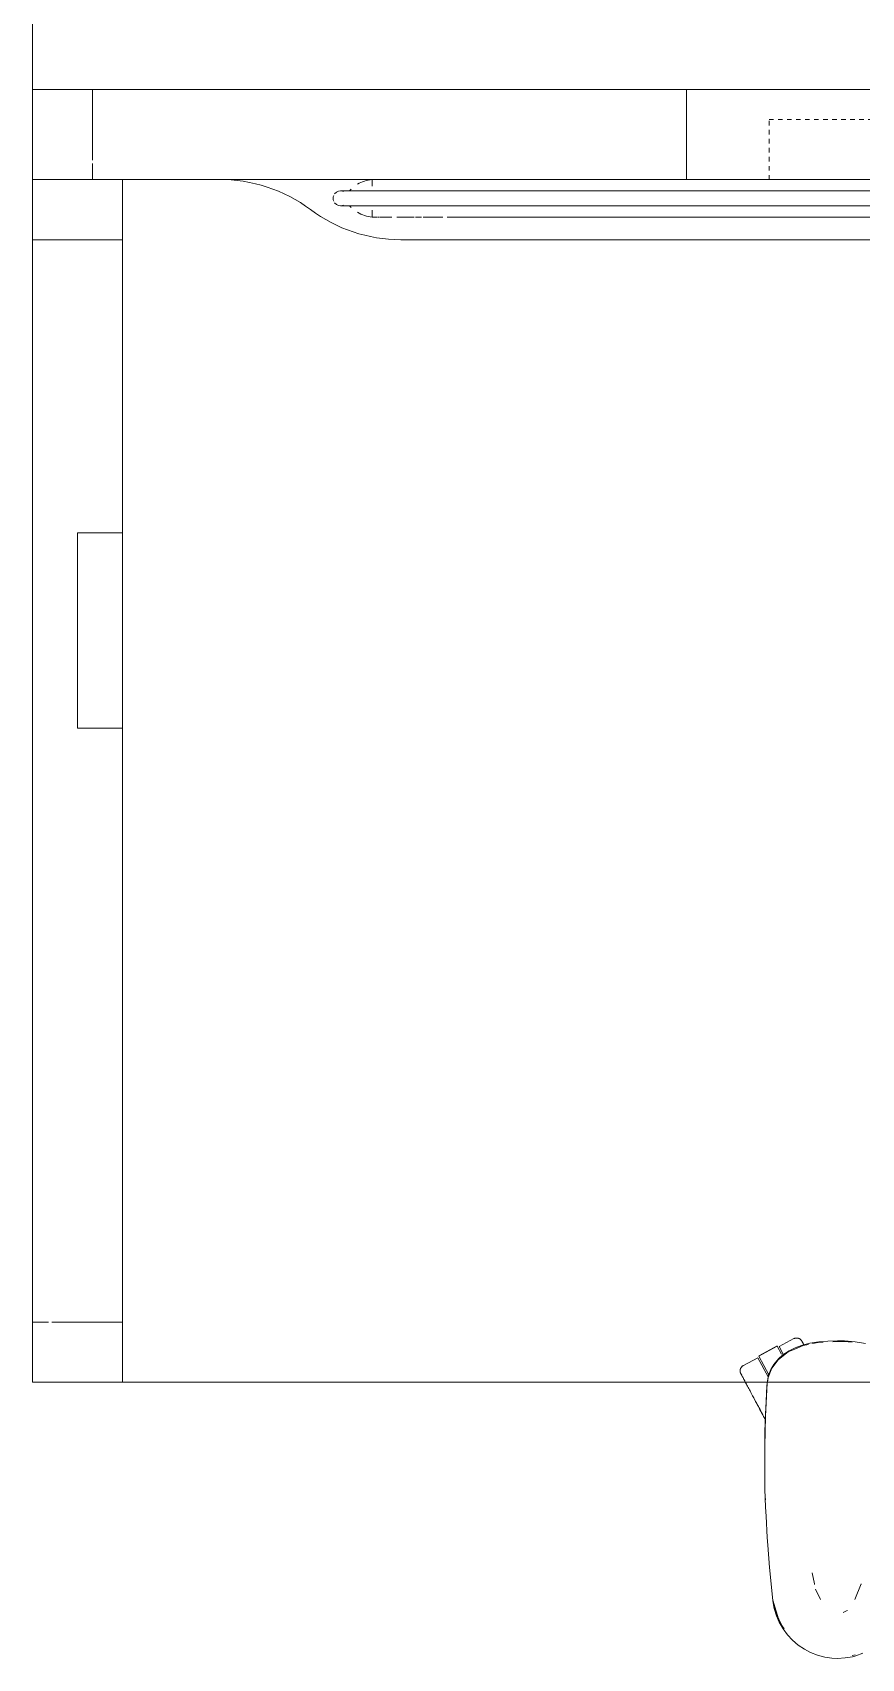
# Model space of a CAD drawing. Header units: millimetres. Extents: x 155920 to 295199, y -4084 to 97293.
# Drawn here: x 158652 to 159204, y 30046 to 31127 of the extents above; entities that cross this region are included whole.
import ezdxf

# ---------------------------------------------------------------- set-up
doc = ezdxf.new("R2010")
doc.units = ezdxf.units.MM
doc.header["$MEASUREMENT"] = 0
doc.linetypes.add('Dash', pattern=[6, 3, -3])
for name, color, linetype, lineweight in [('G-IMPT', 8, 'CONTINUOUS', 9), ('I-FURN', 8, 'CONTINUOUS', 9), ('I-FURN-HDLN', 8, 'Dash', 9)]:
    doc.layers.add(name, color=color, linetype=linetype, lineweight=lineweight)

msp = doc.modelspace()

# ---------------------------------------------------------------- linework, layer by layer
at = {"layer": 'G-IMPT'}
for p, q in [((159155.1, 30249.5), (159159.5, 30251.4)), ((159155.6, 30250.2), (159159.6, 30252.1)), ((159165.1, 30253.7), (159159.5, 30251.4)), ((159164, 30253.7), (159159.6, 30252.1)), ((159164, 30253.7), (159169.4, 30255.2)), ((159165.1, 30253.7), (159168.5, 30254.4)), ((159175.4, 30256.2), (159169.4, 30255.2)), ((159171.3, 30255), (159175, 30255.7)), ((159175, 30255.7), (159178.2, 30255.9)), ((159175.4, 30256.2), (159181.5, 30256.7)), ((159187.9, 30256.9), (159181.5, 30256.7)), ((159184.8, 30256.3), (159187.9, 30256.5)), ((159192.4, 30256.8), (159187.9, 30256.9)), ((159195, 30256.3), (159187.9, 30256.5)), ((159192.4, 30256.8), (159199.7, 30256.2)), ((159195, 30256.3), (159197.7, 30255.9)), ((159206.5, 30255.1), (159199.7, 30256.2)), ((159143.4, 30237.7), (159145.4, 30241.1)), ((159144.1, 30238.7), (159148.3, 30244.3)), ((159145.4, 30241.1), (159148.5, 30244.8)), ((159148.3, 30244.3), (159155.1, 30249.5)), ((159151.5, 30247.5), (159148.5, 30244.8)), ((159155.6, 30250.2), (159151.5, 30247.5)), ((159141, 30228.6), (159141.2, 30230.3)), ((159141.7, 30232.7), (159141.2, 30230.3)), ((159141.7, 30232.5), (159141.2, 30229.3)), ((159141.7, 30232.5), (159144.1, 30238.7)), ((159141.7, 30232.7), (159142, 30234)), ((159143.4, 30237.7), (159142, 30234)), ((159139.9, 30208.1), (159141, 30228.6)), ((159139.9, 30206.8), (159141, 30228.6)), ((159139.9, 30206.8), (159140.9, 30227)), ((159141, 30228.6), (159140.9, 30227)), ((159139.4, 30186.7), (159139.9, 30208.1)), ((159139.6, 30196.5), (159139.9, 30208.1)), ((159139.9, 30208.1), (159139.9, 30206.8)), ((159139.4, 30186.7), (159139.9, 30206.8)), ((159139.4, 30186.7), (159139.6, 30196.5)), ((159139.6, 30196.5), (159139.4, 30177.3)), ((159139.5, 30166.5), (159139.6, 30196.5)), ((159139.5, 30166.5), (159139.4, 30186.7)), ((159139.5, 30188.7), (159139.5, 30190.6)), ((159139.5, 30186.7), (159139.5, 30188.2)), ((159139.5, 30166.5), (159139.4, 30177.3)), ((159139.5, 30166.5), (159139.6, 30158.1)), ((159140, 30146.3), (159139.6, 30158.1)), ((159139.8, 30153.1), (159139.8, 30154.6)), ((159139.9, 30151.2), (159139.8, 30153.1)), ((159140, 30146.3), (159140.3, 30140.3)), ((159141.1, 30126.1), (159140.3, 30140.3)), ((159141.4, 30121), (159141.1, 30126.1)), ((159141.4, 30121), (159142.7, 30106)), ((159142.1, 30112.9), (159142.2, 30111.2)), ((159142.7, 30106), (159143, 30101.9)), ((159143, 30101.9), (159144.9, 30083.9)), ((159170.9, 30102.6), (159172.5, 30095.2)), ((159172.6, 30094.8), (159172.5, 30095.2)), ((159176.5, 30084.8), (159173.2, 30091.6)), ((159203.6, 30095.2), (159199.4, 30084.7)), ((159203.6, 30095.2), (159203.5, 30094.8)), ((159144.9, 30084.4), (159148.7, 30072)), ((159144.9, 30084.4), (159145.8, 30081.1)), ((159144.9, 30083.9), (159145.8, 30078.9)), ((159147, 30075.5), (159145, 30083.9)), ((159148.7, 30072), (159145.8, 30081.1)), ((159147.3, 30074), (159145.8, 30078.9)), ((159193.9, 30077.2), (159194.4, 30077.5)), ((159147, 30075.5), (159150.7, 30067.4)), ((159149.1, 30069.8), (159147.3, 30074)), ((159149.1, 30069.8), (159151.6, 30065.3)), ((159152.3, 30065.3), (159150.7, 30067.4)), ((159191.7, 30076.2), (159193.9, 30077.2)), ((159154.6, 30061.3), (159151.6, 30065.3)), ((159154.6, 30061.3), (159157.8, 30057.8)), ((159161.6, 30054.5), (159157.8, 30057.8)), ((159165.8, 30051.7), (159161.6, 30054.5)), ((159165.8, 30051.7), (159169.9, 30049.5)), ((159169.9, 30049.5), (159174.6, 30047.7)), ((159179.5, 30046.4), (159174.6, 30047.7)), ((159179.5, 30046.4), (159184, 30045.7)), ((159187.9, 30045.6), (159184, 30045.7)), ((159187.9, 30045.6), (159192.9, 30045.9)), ((159192.9, 30045.9), (159197.9, 30046.7)), ((159199.6, 30048.1), (159197.7, 30047.5)), ((159197.9, 30046.7), (159200, 30047.3)), ((159204.8, 30049), (159200, 30047.3))]:
    msp.add_line(p, q, dxfattribs=at)
at = {"layer": 'I-FURN'}
for p, q in [((158652.3, 32629.3), (158652.3, 31029.3)), ((158652.3, 31029.3), (158652.3, 32629.3)), ((158652.3, 31089.3), (159087.3, 31089.3)), ((158692.3, 31089.3), (158652.3, 31089.3)), ((158652.3, 31089.3), (158652.3, 31029.3)), ((158652.3, 31029.3), (158652.3, 31089.3)), ((160212.3, 31089.3), (158692.3, 31089.3)), ((158692.3, 31042.2), (158692.3, 31089.3)), ((158692.3, 31042.2), (158692.3, 31089.3)), ((159087.3, 31089.3), (159217.3, 31089.3)), ((159087.3, 31029.3), (159087.3, 31089.3)), ((159087.3, 31029.3), (159087.3, 31089.3)), ((158692.3, 31029.3), (158692.3, 31039.9)), ((158692.3, 31029.3), (158692.3, 31039.9)), ((158652.3, 31029.3), (158878.2, 31029.3)), ((158776.2, 31029.3), (158652.3, 31029.3)), ((158652.3, 31029.3), (158692.3, 31029.3)), ((158776.2, 31029.3), (158652.3, 31029.3)), ((158652.3, 30229.3), (158652.3, 31029.3)), ((158652.3, 31029.3), (158652.3, 30989.3)), ((158652.3, 31029.3), (158712.3, 31029.3)), ((158652.3, 31029.3), (158712.3, 31029.3)), ((158652.3, 31029.3), (158652.3, 30229.3)), ((158776.2, 31029.3), (158652.3, 31029.3)), ((158652.3, 31029.3), (158776.2, 31029.3)), ((158652.3, 30229.3), (158652.3, 31029.3)), ((158692.3, 31029.3), (158712.3, 31029.3)), ((158712.3, 31029.3), (158776.2, 31029.3)), ((158712.3, 30989.3), (158712.3, 31029.3)), ((158712.3, 31029.3), (158712.3, 30794.3)), ((158878.2, 31029.3), (158776.2, 31029.3)), ((158776.2, 31029.3), (158878.2, 31029.3)), ((158878.2, 31029.3), (158776.2, 31029.3)), ((158882, 31029.3), (158878.2, 31029.3)), ((158878.2, 31029.3), (158882, 31029.3)), ((158882, 31029.3), (158878.2, 31029.3)), ((158878.2, 31029.3), (158878.2, 31024.8)), ((158878.2, 31029.3), (158881.7, 31029.3)), ((158882, 31029.4), (158882.9, 31029.4)), ((159452.3, 31029.3), (158882, 31029.3)), ((158882, 31029.3), (160008.8, 31029.3)), ((159087.3, 31029.3), (158882, 31029.3)), ((158883.3, 31029.3), (158891.3, 31029.3)), ((158894.8, 31029.3), (158906.3, 31029.3)), ((158907.1, 31029.4), (158911.2, 31029.4)), ((158912.1, 31029.3), (158925.3, 31029.3)), ((158928.2, 31029.4), (159966.4, 31029.4)), ((159217.3, 31029.3), (159087.3, 31029.3)), ((158857.4, 31021.8), (158857.3, 31021.8)), ((158857.3, 31021.8), (158857.3, 31021.8)), ((158857.6, 31021.8), (158857.4, 31021.8)), ((158857.9, 31021.8), (158857.6, 31021.8)), ((158858.4, 31021.8), (158857.9, 31021.8)), ((158858.9, 31021.8), (158858.4, 31021.8)), ((158859.6, 31021.8), (158858.9, 31021.8)), ((158860.3, 31021.8), (158859.6, 31021.8)), ((158861.2, 31021.8), (158860.3, 31021.8)), ((158862.2, 31021.8), (158861.2, 31021.8)), ((158863.2, 31021.8), (158862.2, 31021.8)), ((158864.4, 31021.8), (158863.2, 31021.8)), ((158865.7, 31021.8), (158864.4, 31021.8)), ((158867.1, 31021.8), (158865.7, 31021.8)), ((158868.6, 31021.8), (158867.1, 31021.8)), ((158870.2, 31021.8), (158868.6, 31021.8)), ((158871.8, 31021.8), (158870.2, 31021.8)), ((158873.6, 31021.8), (158871.8, 31021.8)), ((158875.4, 31021.8), (158873.6, 31021.8)), ((158877.4, 31021.8), (158875.4, 31021.8)), ((158879.4, 31021.8), (158877.4, 31021.8)), ((158881.5, 31021.8), (158879.4, 31021.8)), ((158883.7, 31021.8), (158881.5, 31021.8)), ((158885.9, 31021.8), (158883.7, 31021.8)), ((158888.2, 31021.8), (158885.9, 31021.8)), ((158890.6, 31021.8), (158888.2, 31021.8)), ((158893, 31021.8), (158890.6, 31021.8)), ((158895.5, 31021.8), (158893, 31021.8)), ((158898, 31021.8), (158895.5, 31021.8)), ((158900.6, 31021.8), (158898, 31021.8)), ((158903.3, 31021.8), (158900.6, 31021.8)), ((158905.9, 31021.8), (158903.3, 31021.8)), ((158908.6, 31021.8), (158905.9, 31021.8)), ((158911.4, 31021.8), (158908.6, 31021.8)), ((158914.2, 31021.8), (158911.4, 31021.8)), ((158916.9, 31021.8), (158914.2, 31021.8)), ((158919.8, 31021.8), (158916.9, 31021.8)), ((158922.6, 31021.8), (158919.8, 31021.8)), ((158925.4, 31021.8), (158922.6, 31021.8)), ((158928.2, 31021.8), (158925.4, 31021.8)), ((159966.4, 31021.8), (158928.2, 31021.8)), ((158857.3, 31011.8), (158857.4, 31011.8)), ((158857.4, 31011.8), (158857.6, 31011.8)), ((158857.6, 31011.8), (158857.8, 31011.8)), ((158857.8, 31011.8), (158858.2, 31011.8)), ((158858.2, 31011.8), (158858.7, 31011.8)), ((158858.7, 31011.8), (158859.4, 31011.8)), ((158859.4, 31011.8), (158860.1, 31011.8)), ((158860.1, 31011.8), (158860.9, 31011.8)), ((158860.9, 31011.8), (158861.9, 31011.8)), ((158861.9, 31011.8), (158862.9, 31011.8)), ((158862.9, 31011.8), (158864.1, 31011.8)), ((158864.1, 31011.8), (158865.3, 31011.8)), ((158865.3, 31011.8), (158866.7, 31011.8)), ((158866.7, 31011.8), (158868.2, 31011.8)), ((158868.2, 31011.8), (158869.7, 31011.8)), ((158869.7, 31011.8), (158871.4, 31011.8)), ((158871.4, 31011.8), (158873.1, 31011.8)), ((158873.1, 31011.8), (158874.9, 31011.8)), ((158874.9, 31011.8), (158876.8, 31011.8)), ((158876.8, 31011.8), (158878.8, 31011.8)), ((158878.2, 31008.9), (158878.2, 31004.3)), ((158878.8, 31011.8), (158880.9, 31011.8)), ((158880.9, 31011.8), (158883.1, 31011.8)), ((158883.1, 31011.8), (158885.3, 31011.8)), ((158885.3, 31011.8), (158887.6, 31011.8)), ((158887.6, 31011.8), (158889.9, 31011.8)), ((158889.9, 31011.8), (158892.3, 31011.8)), ((158892.3, 31011.8), (158894.8, 31011.8)), ((158894.8, 31011.8), (158897.3, 31011.8)), ((158897.3, 31011.8), (158899.9, 31011.8)), ((158899.9, 31011.8), (158902.5, 31011.8)), ((158902.5, 31011.8), (158905.2, 31011.8)), ((158905.2, 31011.8), (158907.9, 31011.8)), ((158907.9, 31011.8), (158910.6, 31011.8)), ((158910.6, 31011.8), (158913.4, 31011.8)), ((158913.4, 31011.8), (158916.2, 31011.8)), ((158916.2, 31011.8), (158919, 31011.8)), ((158919, 31011.8), (158921.8, 31011.8)), ((158921.8, 31011.8), (158924.6, 31011.8)), ((158924.6, 31011.8), (158927.5, 31011.8)), ((158927.5, 31011.8), (158928.2, 31011.8)), ((158928.2, 31011.8), (159966.4, 31011.8)), ((158881.7, 31004.3), (158878.2, 31004.3)), ((158882.9, 31004.3), (158882, 31004.3)), ((158891.3, 31004.3), (158883.3, 31004.3)), ((158906.3, 31004.3), (158894.8, 31004.3)), ((158911.2, 31004.3), (158907.1, 31004.3)), ((158925.3, 31004.3), (158912.1, 31004.3)), ((159966.4, 31004.3), (158928.2, 31004.3)), ((158652.3, 30989.3), (158652.3, 30269.3)), ((158652.3, 30989.3), (158712.3, 30989.3)), ((158652.3, 30989.3), (158712.3, 30989.3)), ((158712.3, 30269.3), (158712.3, 30989.3)), ((159793.6, 30989.3), (158897.3, 30989.3)), ((158897.3, 30989.3), (159793.6, 30989.3)), ((158682.3, 30664.3), (158682.3, 30794.3)), ((158682.3, 30794.3), (158712.3, 30794.3)), ((158682.3, 30794.3), (158712.3, 30794.3)), ((158682.3, 30794.3), (158682.3, 30664.3)), ((158712.3, 30794.3), (158712.3, 30664.3)), ((158682.3, 30664.3), (158712.3, 30664.3)), ((158712.3, 30664.3), (158682.3, 30664.3)), ((158712.3, 30664.3), (158712.3, 30229.3)), ((158652.3, 30269.3), (158652.3, 30229.3)), ((158652.3, 30269.3), (158662.9, 30269.3)), ((158652.3, 30269.3), (158662.9, 30269.3)), ((158665.2, 30269.3), (158712.3, 30269.3)), ((158665.2, 30269.3), (158712.3, 30269.3)), ((158712.3, 30229.3), (158712.3, 30269.3)), ((159147.7, 30253.5), (159135.4, 30246.9)), ((159135.5, 30246.7), (159147.8, 30253.3)), ((159147.8, 30253.3), (159150.6, 30248)), ((159158.7, 30258.3), (159149.1, 30253.1)), ((159149.1, 30253.1), (159151.8, 30247.9)), ((159158.7, 30258.3), (159158.9, 30258.3)), ((159158.9, 30258.3), (159159, 30258.4)), ((159159, 30258.4), (159159.2, 30258.5)), ((159159.2, 30258.5), (159159.3, 30258.5)), ((159159.3, 30258.5), (159159.5, 30258.6)), ((159159.5, 30258.6), (159159.6, 30258.6)), ((159159.6, 30258.6), (159159.8, 30258.7)), ((159159.8, 30258.7), (159160, 30258.7)), ((159160, 30258.7), (159160.1, 30258.7)), ((159160.1, 30258.7), (159160.3, 30258.7)), ((159160.3, 30258.7), (159160.4, 30258.7)), ((159160.4, 30258.7), (159160.6, 30258.7)), ((159160.6, 30258.7), (159160.8, 30258.7)), ((159160.8, 30258.7), (159160.9, 30258.7)), ((159160.9, 30258.7), (159161.1, 30258.7)), ((159161.1, 30258.7), (159161.2, 30258.7)), ((159161.2, 30258.7), (159161.4, 30258.7)), ((159161.4, 30258.7), (159161.6, 30258.6)), ((159161.6, 30258.6), (159161.7, 30258.6)), ((159161.7, 30258.6), (159161.9, 30258.6)), ((159161.9, 30258.6), (159162, 30258.5)), ((159162, 30258.5), (159162.2, 30258.4)), ((159162.2, 30258.4), (159162.3, 30258.4)), ((159162.3, 30258.4), (159162.5, 30258.3)), ((159162.5, 30258.3), (159162.6, 30258.2)), ((159162.6, 30258.2), (159162.7, 30258.1)), ((159162.7, 30258.1), (159162.9, 30258.1)), ((159162.9, 30258.1), (159163, 30258)), ((159163, 30258), (159163.1, 30257.9)), ((159163.1, 30257.9), (159163.3, 30257.8)), ((159163.3, 30257.8), (159163.4, 30257.7)), ((159163.4, 30257.7), (159163.5, 30257.5)), ((159163.5, 30257.5), (159163.6, 30257.4)), ((159163.6, 30257.4), (159163.7, 30257.3)), ((159163.7, 30257.3), (159163.8, 30257.2)), ((159163.8, 30257.2), (159163.9, 30257.1)), ((159163.9, 30257.1), (159164, 30256.9)), ((159164, 30256.9), (159164.1, 30256.8)), ((159164.1, 30256.8), (159164.2, 30256.6)), ((159164.2, 30256.6), (159164.2, 30256.6)), ((159164.2, 30256.6), (159164.2, 30256.6)), ((159164.2, 30256.6), (159164.2, 30256.5)), ((159164.3, 30256.5), (159164.2, 30256.6)), ((159164.2, 30256.6), (159164.2, 30256.6)), ((159164.2, 30256.6), (159164.2, 30256.6)), ((159164.2, 30256.5), (159164.3, 30256.4)), ((159164.3, 30256.4), (159164.3, 30256.5)), ((159164.3, 30256.4), (159164.4, 30256.3)), ((159164.4, 30256.2), (159164.3, 30256.4)), ((159164.4, 30256.3), (159164.5, 30256.1)), ((159164.5, 30256), (159164.4, 30256.2)), ((159164.5, 30256.1), (159164.6, 30255.9)), ((159164.6, 30255.8), (159164.5, 30256)), ((159164.6, 30255.9), (159164.7, 30255.6)), ((159164.8, 30255.5), (159164.6, 30255.8)), ((159164.7, 30255.6), (159164.9, 30255.3)), ((159165, 30255.2), (159164.8, 30255.5)), ((159164.9, 30255.3), (159165, 30255)), ((159165.1, 30254.8), (159165, 30255.2)), ((159165, 30255), (159165.2, 30254.6)), ((159165.4, 30254.4), (159165.1, 30254.8)), ((159165.2, 30254.6), (159165.5, 30254.2)), ((159165.6, 30254), (159165.4, 30254.4)), ((159124.1, 30239.5), (159124.2, 30239.7)), ((159124.2, 30239.7), (159124.3, 30239.8)), ((159124.3, 30239.8), (159124.4, 30239.9)), ((159124.4, 30239.9), (159124.5, 30240)), ((159124.5, 30240), (159124.7, 30240.1)), ((159124.7, 30240.1), (159124.8, 30240.2)), ((159124.8, 30240.2), (159124.9, 30240.3)), ((159124.9, 30240.3), (159125.1, 30240.4)), ((159125.1, 30240.4), (159125.2, 30240.4)), ((159134.9, 30245.6), (159125.2, 30240.5)), ((159125.2, 30240.4), (159125.2, 30240.5)), ((159134.9, 30245.6), (159141.7, 30232.9)), ((159142.1, 30234.2), (159135.5, 30246.7)), ((158652.3, 30229.3), (158712.3, 30229.3)), ((158712.3, 30229.3), (158652.3, 30229.3)), ((158652.3, 30229.3), (160252.3, 30229.3)), ((160252.3, 30229.3), (158652.3, 30229.3)), ((159123.1, 30237.5), (159123.2, 30237.7)), ((159123.1, 30237.4), (159123.1, 30237.5)), ((159123.1, 30237.2), (159123.1, 30237.4)), ((159123.1, 30237), (159123.1, 30237.2)), ((159123.1, 30236.9), (159123.1, 30237)), ((159123.1, 30236.7), (159123.1, 30236.9)), ((159123.1, 30236.5), (159123.1, 30236.7)), ((159123.1, 30236.4), (159123.1, 30236.5)), ((159123.2, 30236.2), (159123.1, 30236.4)), ((159123.2, 30238), (159123.3, 30238.1)), ((159123.2, 30237.8), (159123.2, 30238)), ((159123.2, 30237.7), (159123.2, 30237.8)), ((159123.2, 30236.1), (159123.2, 30236.2)), ((159123.2, 30235.9), (159123.2, 30236.1)), ((159123.3, 30235.8), (159123.2, 30235.9)), ((159123.3, 30238.3), (159123.4, 30238.4)), ((159123.3, 30238.1), (159123.3, 30238.3)), ((159123.3, 30235.6), (159123.3, 30235.8)), ((159123.4, 30235.5), (159123.3, 30235.6)), ((159123.4, 30238.4), (159123.5, 30238.6)), ((159123.4, 30235.3), (159123.4, 30235.5)), ((159123.5, 30235.2), (159123.4, 30235.3)), ((159123.5, 30238.7), (159123.6, 30238.9)), ((159123.5, 30238.6), (159123.5, 30238.7)), ((159123.6, 30235), (159123.5, 30235.2)), ((159123.6, 30238.9), (159123.7, 30239)), ((159123.6, 30234.9), (159123.6, 30235)), ((159123.6, 30235), (159123.6, 30235)), ((159123.6, 30235), (159123.6, 30235)), ((159123.6, 30235), (159123.6, 30235)), ((159123.6, 30235), (159123.6, 30234.9)), ((159123.7, 30234.8), (159123.6, 30234.9)), ((159123.6, 30234.9), (159123.7, 30234.8)), ((159123.7, 30239), (159123.8, 30239.2)), ((159123.8, 30234.6), (159123.7, 30234.8)), ((159123.7, 30234.8), (159123.7, 30234.7)), ((159123.7, 30234.7), (159123.8, 30234.5)), ((159123.8, 30239.2), (159123.9, 30239.3)), ((159123.9, 30234.4), (159123.8, 30234.6)), ((159123.8, 30234.5), (159124, 30234.3)), ((159123.9, 30239.3), (159124, 30239.4)), ((159124, 30234.2), (159123.9, 30234.4)), ((159124, 30239.4), (159124.1, 30239.5)), ((159124, 30234.3), (159124.1, 30234)), ((159124.2, 30233.9), (159124, 30234.2)), ((159124.1, 30234), (159124.3, 30233.7)), ((159124.3, 30233.6), (159124.2, 30233.9)), ((159124.3, 30233.7), (159124.4, 30233.4)), ((159124.5, 30233.2), (159124.3, 30233.6)), ((159124.4, 30233.4), (159124.6, 30233)), ((159124.7, 30232.8), (159124.5, 30233.2)), ((159124.6, 30233), (159124.8, 30232.6)), ((159125, 30232.4), (159124.7, 30232.8)), ((159124.8, 30232.6), (159125.1, 30232.2)), ((159125.2, 30231.9), (159125, 30232.4)), ((159125.1, 30232.2), (159125.3, 30231.7)), ((159125.5, 30231.4), (159125.2, 30231.9)), ((159125.3, 30231.7), (159125.6, 30231.2)), ((159125.8, 30230.9), (159125.5, 30231.4)), ((159125.6, 30231.2), (159125.9, 30230.6)), ((159126.1, 30230.3), (159125.8, 30230.9)), ((159125.9, 30230.6), (159126.2, 30230)), ((159126.2, 30230), (159126.5, 30229.4)), ((159126.5, 30229.4), (159126.9, 30228.8)), ((159126.9, 30228.8), (159127.3, 30228.1)), ((159127.3, 30228.1), (159127.6, 30227.4)), ((159127.6, 30227.4), (159128, 30226.7)), ((159128, 30226.7), (159128.4, 30225.9)), ((159128.4, 30225.9), (159128.8, 30225.1)), ((159128.8, 30225.1), (159129.3, 30224.3)), ((159129.3, 30224.3), (159129.7, 30223.5)), ((159130, 30223), (159129.5, 30223.8)), ((159129.7, 30223.5), (159130.2, 30222.6)), ((159130.4, 30222.1), (159130, 30223)), ((159130.2, 30222.6), (159130.6, 30221.7)), ((159130.9, 30221.2), (159130.4, 30222.1)), ((159130.6, 30221.7), (159131.1, 30220.8)), ((159131.4, 30220.3), (159130.9, 30221.2)), ((159131.1, 30220.8), (159131.6, 30219.9)), ((159131.9, 30219.4), (159131.4, 30220.3)), ((159131.6, 30219.9), (159132.1, 30219)), ((159132.4, 30218.5), (159131.9, 30219.4)), ((159132.1, 30219), (159132.6, 30218)), ((159132.9, 30217.5), (159132.4, 30218.5)), ((159132.6, 30218), (159133.1, 30217.1)), ((159133.4, 30216.6), (159132.9, 30217.5)), ((159133.1, 30217.1), (159133.6, 30216.1)), ((159133.9, 30215.6), (159133.4, 30216.6)), ((159133.6, 30216.1), (159134.1, 30215.1)), ((159134.4, 30214.6), (159133.9, 30215.6)), ((159134.1, 30215.1), (159134.7, 30214.1)), ((159135, 30213.6), (159134.4, 30214.6)), ((159134.7, 30214.1), (159135.2, 30213.2)), ((159135.5, 30212.6), (159135, 30213.6)), ((159135.2, 30213.2), (159135.7, 30212.2)), ((159136, 30211.6), (159135.5, 30212.6)), ((159135.7, 30212.2), (159136.3, 30211.2)), ((159136.5, 30210.6), (159136, 30211.6)), ((159136.3, 30211.2), (159136.8, 30210.1)), ((159137.1, 30209.6), (159136.5, 30210.6)), ((159136.8, 30210.1), (159137.3, 30209.1)), ((159137.6, 30208.6), (159137.1, 30209.6)), ((159137.3, 30209.1), (159137.9, 30208.1)), ((159138.2, 30207.6), (159137.6, 30208.6)), ((159137.9, 30208.1), (159138.4, 30207.1)), ((159138.7, 30206.6), (159138.2, 30207.6)), ((159138.4, 30207.1), (159138.9, 30206.1)), ((159139.2, 30205.6), (159138.7, 30206.6)), ((159138.9, 30206.1), (159139.5, 30205.1)), ((159139.7, 30204.6), (159139.2, 30205.6)), ((159139.5, 30205.1), (159140, 30204.2))]:
    msp.add_line(p, q, dxfattribs=at)
for centre, radius, start, end in [((158777.3, 30929.3), 100, 53.1301, 90.6256), ((158777.3, 30929.3), 100, 53.1301, 90.6256), ((158880.6, 31005.9), 23.6, 96.0028, 120.8564), ((158857.3, 31016.8), 5, 157.635, 202.365), ((158857.3, 31016.8), 5, 68.1748, 142.7249), ((158870.2, 31016.8), 8.51, 133.4514, 144.4595), ((158897.3, 31089.3), 100, 233.1301, 270), ((158897.3, 31089.3), 100, 233.1301, 270), ((158857.3, 31016.8), 5, 217.2751, 291.8252), ((158870.2, 31016.8), 8.51, 215.5405, 226.5486), ((158880.6, 31027.8), 23.6, 239.1436, 264.3336)]:
    msp.add_arc(centre, radius, start, end, dxfattribs=at)
at = {"layer": 'I-FURN-HDLN'}
for p, q in [((159142.3, 31029.3), (159142.3, 31069.3)), ((159142.3, 31069.3), (159662.3, 31069.3)), ((159662.3, 31029.3), (159142.3, 31029.3))]:
    msp.add_line(p, q, dxfattribs=at)

doc.saveas('drawing.dxf')
